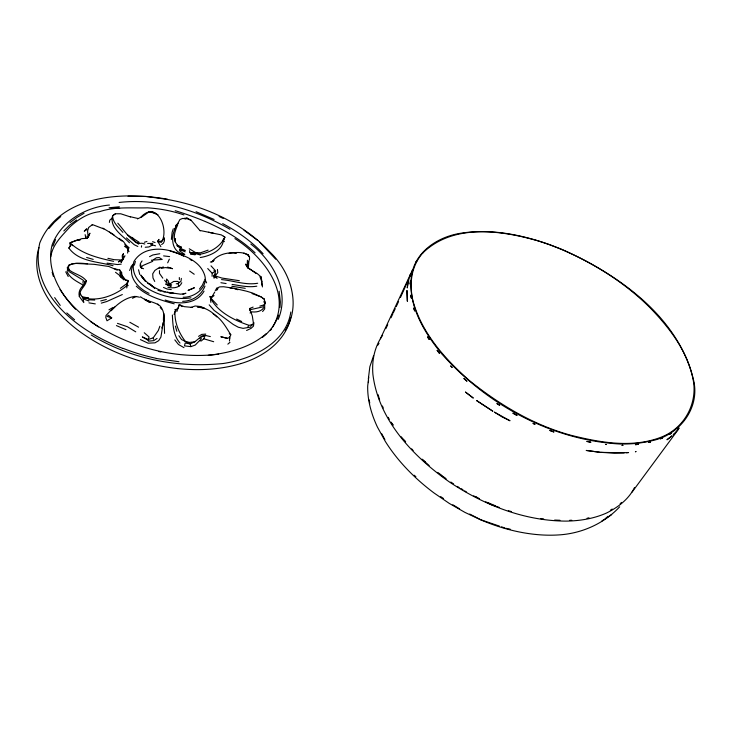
<?xml version="1.0" encoding="UTF-8"?>
<svg xmlns="http://www.w3.org/2000/svg" width="731" height="731" viewBox="0 0 731 731"><rect width="100%" height="100%" fill="white"/><g stroke="black" fill="none" stroke-linecap="round" stroke-linejoin="round"><path stroke-width="1.1" d="M159.504 270.671L159.468 273.367L162.821 278.164M126.746 287.959L127.468 283.619M171.648 284.898L166.54 282.641L166.613 278.995L168.139 280.805L169.446 284.222L168.888 285.163L165.672 283.993L168.505 285.675L171.273 286.168L168.888 285.163M163.388 320.388L163.506 316.687M212.081 276.327L212.209 273.303L207.732 268.551M213.123 313.782C221.493 318.707 225.925 327.022 230.795 334.78L229.68 337.631L229.479 341.03M216.65 289.421L216.723 288.233L219.757 286.872L223.595 286.744L234.103 288.306L246.649 291.212L252.506 292.994L261.232 296.96L264.32 299.052L265.042 303.347L264.065 301.802L265.006 301.391M279.982 307.495L280.366 302.013L279.132 291.185M171.374 239.43L172.132 232.266L173.284 228.794M185.19 251.829L179.917 249.582L181.251 247.115L177.377 245.123L175.248 241.897L175.504 238.489M87.583 263.763C81.315 263.224 74.398 262.274 68.65 265.444L67.353 268.113C72.287 274.043 81.662 274.399 86.377 280.942C85.609 285.766 80.931 288.517 79.907 293.204L83.087 298.23L83.782 302.579L79.323 296.475C78.4 292.939 79.597 289.074 82.247 286.579M127.623 253.072L127.98 248.842L126.271 245.991L128.51 248.522L127.98 248.842L124.498 246.201L128.866 247.836L128.51 248.522L123.429 241.532L119.034 238.37M223.458 240.627C221.886 251.035 209.477 256.088 200.203 257.531M262.438 286.936L261.269 277.076L257.202 273.568L248.037 268.076L245.579 264.129L247.38 267.162L256.197 273.577M140.745 217.317C156.754 199.563 169.665 229.443 161.377 242.363L157.613 241.696L158.956 239.375L157.759 241.385L160.884 246.703M214.402 276.702L216.339 276.967L214.612 274.856L217.107 278.319L214.402 276.702L215.142 273.513L214.064 278.246L213.507 275.267M368.744 377.205L367.693 386.032A142.508 87.208 31.1 0 0 377.443 427.105L385.31 441.405A142.984 87.482 31.1 0 0 434.205 493.105L449.273 503.412L464.889 512.367L480.815 519.887A139.612 85.618 31.1 0 0 528.275 533.529A142.974 87.519 31.1 0 0 558.164 534.955C581.291 533.703 603.843 523.798 619.678 506.802M140.06 266.13L140.379 263.516L142.052 260.912M368.333 379.014L369.84 366.761L373.596 355.668M163.223 322.371L160.921 337.128L158.673 340.655L154.999 342.839L148.128 343.186L140.425 339.595M181.352 278.383L180.959 281.271L178.081 283.601L176.253 283.774M253.931 322.691L253.465 326.136L251.035 328.383L246.594 330.485M247.444 260.254L247.197 264.823L248.037 268.076L246.749 265.92L249.527 259.313L249.527 257.193L248.019 254.671C242.153 251.738 235.355 252.277 229.086 253.346M109.394 222.407L109.741 220.223L112.19 218.085M141.394 247.151L141.622 245.762M200.221 230.877L190.992 220.159L186.908 218.012L183.929 218.432L186.039 218.752M290.81 312.009C286.068 343.488 251.674 359.131 223.485 363.471C177.761 368.205 130.648 359.058 91.229 335.017M79.752 294.026L79.907 293.204M249.892 310.712L249.664 308.5L253.118 307.084M248.421 267.007L248.823 261.634M176.865 311.543L179.241 304.589L184.194 306.645L192.29 307.422M50.832 256.709C52.44 244.392 62.336 235.464 70.213 226.665C78.482 219.145 88.259 212.922 99.599 211.688C114.886 206.434 131.607 208.289 147.58 207.832C159.925 208.646 172.187 210.875 183.892 214.914M38.898 247.517C28.975 281.773 54.889 313.8 81.132 332.559C109.412 352.689 143.13 364.696 177.542 368.561M123.886 279.918L119.975 276.281L123.996 279.123L128.016 280.53L127.185 285.364C115.525 295.37 97.863 302.168 82.685 297.563L88.561 298.01L82.237 296.759M67.462 270.287L67.535 268.606L69.052 271.594L82.831 279.964L85.088 282.394L84.549 284.03M121.437 261.342L121.118 262.648L125.01 255.813L122.324 257.961L123.411 259.231L118.349 261.908L121.739 260.008L114.109 259.679L107.886 258.308M250.843 326.163L252.88 324.418L253.328 322.581L252.323 316.002L249.664 308.5M69.034 265.17L68.422 267.592L69.399 270.397L67.353 268.113M122.324 257.961L123.457 253.63L122.077 255.951L123.411 259.231M80.035 294.776L79.323 296.475M148.64 340.536L142.307 336.918L148.165 339.55L148.466 341.158L153.784 340.619L157.037 338.435M132.676 265.6C127.797 277.469 138.936 288.864 149.051 293.35M134.367 265.152L135.399 261.406M290.719 317.437C285.638 341.377 263.379 356.856 241.075 363.535M410.137 274.655L409.488 276.921L410.201 275.258M205.274 335.374L202.167 335.821L194.766 341.806L190.17 343.908L185.181 343.031L184.468 345.882L190.873 346.631L195.259 345.059L199.545 340.637L201.244 341.011L203.757 338.782L205.274 335.374L210.327 336.589M250.084 309.734L262.996 306.856L265.316 303.137M174.115 314.467L175.011 311.616M161.798 328.018C164.74 320.836 165.398 311.68 159.751 305.604C153.903 301.547 146.355 301.4 140.58 296.813L139.831 297.27M151.838 212.593L152.048 211.963L154.89 212.666L152.852 212.62M278.2 319.401C290.125 291.303 273.102 261.214 250.806 244.044M223.101 241.477L224.892 237.21L223.485 236.204M159.87 326.218L158.307 330.531L153.236 337.813L148.165 339.55L149.087 337L144.245 332.742M129.634 270.507L131.26 266.276L133.28 263.964M179.917 249.582L185.372 250.486L180.447 248.412L177.13 245.744L177.377 245.123M52.934 246.045L55.538 239.613M174.855 228.84L179.899 219.583L182.567 218.441L185.957 218.797M204.187 280.951L202.469 285.053L199.444 289.11M128.016 280.53L126.646 283.738L120.359 288.325M278.602 315.152C275.45 323.897 269.903 331.673 262.502 337.329M177.779 224.691C175.495 229.945 172.872 236.305 175.248 241.897M412.476 270.013L380.376 338.773M167.682 262.822L169.354 259.158M400.478 297.426L411.279 273.513M393.351 312.749L395.252 308.683M396.202 306.654L398.569 301.574M391.012 317.747L392.885 313.745M385.858 328.658L387.722 324.719M272.782 326.921C292.619 292.967 262.95 256.38 234.925 238.617M127.587 282.504L128.126 281.435M382.642 335.273A147.013 87.967 30.8 0 0 372.901 374.354C378.512 420.298 413.17 456.455 449.483 482.021C483.904 504.966 524.255 520.938 566.05 521.112A149.142 89.182 30.8 0 0 606.529 513.025C617.969 507.415 628.788 499.172 634.526 487.522M214.75 292.062L210.455 299.399L210.893 302.36M285.181 330.631C301.547 305.32 290.673 272.014 270.324 252.405C243.469 223.494 205.804 206.243 167.326 199.444M204.963 286.132C201.354 295.251 192.436 301.181 182.64 301.346M247.937 326.794L248.403 325.989M81.973 287.475L83.59 284.715M176.591 225.925C170.268 235.464 170.606 252.506 184.769 254.507L179.397 250.605M215.225 290.755L216.723 288.233M176.445 309.377L174.947 311.863C174.554 322.572 178.949 333.089 185.446 341.514L189.667 342.41L194.766 341.806M181.809 282.714C179.725 288.115 172.68 288.489 167.892 287.265M377.826 345.142L379.014 343.268M86.797 228.547L84.257 231.206L86.934 229.552M113.058 265.737C98.018 261.534 78.902 261.862 68.869 248.065L70.222 246.027L70.039 242.783L77.057 240.015L80.465 239.759M216.659 290.371L217.984 288.443M68.869 248.065L70.624 245.57M270.415 330.467L271.667 328.749M632.032 492.155L678.066 429.801M204.05 291.176C196.283 304.663 178.245 304.736 165.197 300.021M423.432 252.113L422.838 252.88L423.569 252.186M262.593 311.543L264.695 308.902L264.668 305.32M91.832 225.376L92.453 224.6L103.884 228.949M263.809 307.614C261.36 311.57 256.261 312.32 251.985 311.89L250.093 312.987M48.922 228.565L54.332 222.315L60.755 216.559M85.088 282.394L86.377 280.942M199.901 338.517L201.427 336.817L204.534 336.159M679.355 428.055L673.205 434.844L674.667 433.593M137.602 218.989L138.04 218.514L130.31 216.723M163.223 239.476L161.469 241.394L157.759 241.385L161.487 241.431M111.276 310.702C117.572 303.73 125.613 297.608 135.162 296.338M223.193 239.448L224.189 238.434M63.825 230.959L69.564 225.194L76.563 220.022M212.767 260.793C218.395 254.342 227.505 252.213 235.775 252.88M620.116 503.805L621.542 502.416M199.545 340.637L201.555 338.691M605.487 518.635L607.872 516.333M175.486 225.705L178.218 223.174M111.121 310.154L105.977 315.536L105.803 317.492L107.009 320.781L111.697 317.894L108.453 315.253L107.146 316.404L111.697 317.894M111.843 309.515L114.721 306.965M177.505 308.555L178.364 307.797L179.241 304.589L182.037 306.6M227.844 344.155L229.945 342.355M211.734 262.255L214.119 260.291M266.102 333.765C250.166 347.6 228.821 353.046 208.289 355.303M161.642 244.556L163.497 243.112L164.365 240.983L164.356 237.904M169.446 284.222L173.64 281.481L177.523 281.398L179.232 282.321M92.453 224.6L88.634 227.496L87.574 231.014L88.204 237.429L89.922 233.198L87.245 238.297L82 238.608L70.039 242.783C81.644 253.977 98.192 258.034 113.597 261.323M69.975 222.635L76.746 217.546L84.019 213.297M214.082 295.626L211.36 297.069L210.025 296.521L212.758 296.612L210.455 296.905M130.502 216.952L120.761 213.781L115.452 213.763L112.601 215.736C109.239 227.551 122.415 235.409 129.478 242.811M153.611 259.624L156.397 257.769L159.175 257.568L162.181 259.45L151.436 260.199L152.724 261.332L142.938 265.499L140.836 267.482L141.805 268.378M212.209 273.303L215.7 270.991L211.003 265.837M610.358 510.247L612.212 509.023M159.961 267.098L154.871 270.433L152.715 273.814L152.971 277.954L154.725 281.444M601.841 521.029L611.655 514.587M115.452 213.763L112.601 215.736C112.684 222.653 118.724 227.515 122.89 232.367M198.567 336.351L201.738 334.405L205.722 334.094M152.048 211.963L148.813 211.99L142.088 216.751L138.726 218.295M108.956 309.816L113.113 307.404M155.557 245.844L152.578 244.958L148.905 246.95L145.25 247.261M119.345 270.333L119.82 270.077L121.711 272.91L121.474 276.263L121.063 272.288L121.711 272.91L119.975 271.795M122.324 294.547L106.744 301.537L101.271 303.127M149.553 256.654L152.861 254.955L159.787 253.73M68.65 265.444L71.949 263.891L76.188 263.434L94.189 264.33L108.864 266.477L117.307 270.187M264.85 304.681L259.825 306.097M132.457 298.248L136.615 296.43M208.125 250.13L200.605 252.771L190.023 252.725L189.503 250.706M210.354 262.073L213.351 260.958M174.691 309.889L177.377 308.884M191.23 307.395L195.131 305.997L200.924 306.572L204.634 308.409L197.352 306.865C204.954 307.312 211.698 311.351 216.769 316.861M651.933 440.692C678.953 435.448 699.996 408.693 693.719 380.824C678.788 316.633 618.399 274.545 561.445 249.207L549.474 244.574C521.614 234.815 491.616 228.611 462.083 233.052L462.001 233.061C439.395 236.131 415.848 250.559 411.69 274.545C407.048 303.968 423.551 331.673 441.487 353.557C486.627 404.636 551.896 440.382 620.564 444.046C631.081 444.146 641.626 443.26 651.842 440.711M159.093 268.304L163.406 266.97M144.309 242.281L146.949 241.477M182.86 294.31L185.921 293.268L180.822 294.2L167.308 292.29L173.676 293.387C160.838 292.126 148.082 285.912 140.855 275.084L145.186 280.741L141.247 276.099M250.678 327.095L243.076 328.365L238.279 327.223L233.299 324.491L214.11 310.401L209.185 304.836M240.892 363.599C220.442 369.694 198.786 370.754 177.642 368.57L177.56 368.561M586.984 518.316L588.985 517.795M100.704 300.944L106.342 299.491M252.88 324.418L249.198 325.35C234.815 320.69 215.727 311.296 210.025 296.521M227.067 338.243L221.009 336.808L227.067 338.243L229.68 337.631M161.524 268.405L165.197 267.573L168.422 268.012M183.125 297.225C195.095 297.764 209.642 286.26 204.068 273.549C198.722 259.962 182.86 254.991 170.076 250.989M257.696 283.253C245.57 285.382 233.609 280.631 221.557 279.607M109.458 205.046C85.408 207.101 60.801 221.639 52.12 244.931C45.971 268.834 59.375 292.528 75.521 309.231M190.946 297.791C170.908 301.748 127.569 288.334 133.874 261.607C144.309 244.364 168.687 247.59 183.737 256.243M256.809 286.186C248.54 287.639 240.243 285.602 232.065 284.432M121.182 264.147L117.426 264.549L107.073 263.142M218.679 354.16C173.658 359.88 127.706 346.521 90.324 321.43M119.354 206.782L109.12 207.759L119.656 208.408M77.852 239.996L79.725 239.832M626.357 452.736L628.596 452.553L614.405 453.147L600.379 452.334L624.137 452.864M147.598 243.414L152.806 243.45M119.116 202.46C157.978 198.01 196.593 209.943 229.963 229.287M128.044 196.274L146.291 196.484L166.275 199.261M559.964 520.271L554.628 520.07M569.732 520.271L571.797 520.271M88.753 299.792L94.756 300.048M67.289 267.455L67.992 267.519M190.553 254.278L195.058 254.69L192.536 252.743L200.285 254.991M540.62 518.626L543.663 518.946M208.518 232.23L221.319 234.889L224.892 237.21C220.333 246.786 210.309 252.524 200.102 254.205L195.835 252.734L189.265 248.796M178.985 361.726L156.343 358.519M163.598 255.896L169.61 256.608M171.273 289.595L167.225 289.056L163.516 287.457M245.232 288.334L231.8 286.269M88.944 302.862L95.304 303.886M167.518 199.225C122.863 191.339 59.96 194.373 39.757 242.966C28.354 295.086 80.538 332.486 123.155 348.532M220.908 282.714L226.098 283.555M229.881 287.95L232.75 288.425M152.889 212.785L157.933 214.695M239.357 280.704L221.813 278.036L215.069 275.879L217.801 272.636L217.427 269.437M163.104 291.669L165.105 292.025M505.697 528.275L510.147 529.153M136.094 296.53L138.899 297.088M148.813 211.99L150.833 212.392M158.526 351.474L160.738 351.922M233.646 252.551L236.561 253.182M150.696 244.529L152.578 244.958M200.285 230.53L213.479 233.244M213.671 341.724L203.757 338.782M114.484 268.716L119.82 270.077M167.317 267.299L172.525 268.697L167.892 267.171M174.225 303.831C160.811 300.213 146.529 296.037 136.286 286.177M234.761 288.864L237.94 289.732M144.793 244.026L141.997 243.231L138.789 243.505C129.524 239.649 124.252 230.356 117.773 223.174M86.633 257.467L93.23 259.404M508.328 510.686L511.289 511.554M175.221 210.674C204.068 219.62 232.86 231.809 255.101 252.844M188.068 219.227L190.992 220.159M252.031 293.56L261.232 296.96M177.13 245.744L181.251 247.115M157.923 290.244L161.103 291.313M499.282 507.415L491.744 504.865L485.713 501.804M117.49 323.358L127.368 326.711L135.756 331.837M499.465 526.137L480.76 519.741L469.677 514.039M501.539 526.85L504.655 527.919M152.624 241.669L155.082 242.564M262.429 298.349L264.32 299.052L264.43 300.724M145.487 299.664L149.691 302.223L144.647 299.143M83.252 298.86L88.871 301.017M495.298 505.77L487.385 502.435M196.063 211.707L214.101 219.464M190.023 252.725L195.058 254.69M116.412 325.597L125.942 329.672M144.637 299.655L150.467 302.177L145.57 299.957M143.559 268.761L140.836 267.482L140.928 265.006M473.661 495.874L479.408 498.633M219.108 216.467L223.174 218.414M236.643 319.063L241.687 321.512M137.812 246.484L134.276 244.748L126.445 237.886M243.907 253.081L247.955 255.119M475.653 496.714L477.663 497.729M459.598 508.849L452.836 504.783M127.66 234.934L139.109 242.226L138.671 244.09L135.007 241.76L132.43 237.465M145.442 299.966L149.691 302.223M222.699 223.631C237.593 231.489 251.628 241.367 263.114 253.748M129.835 322.28L138.561 327.177M83.398 285.318C77.331 281.508 69.5 278.347 66.95 271.137M183.956 347.636L178.455 344.475L174.81 339.888M457.25 486.417L459.15 487.513M461.051 488.61L462.951 489.706M102.843 228.127L113.908 234.797M147.507 282.998L150.805 285.072M109.458 232.083L121.976 241.02M444.932 478.019L437.787 472.409M464.715 490.903L466.597 492.127M190.06 259.414L191.842 260.592M440.674 496.614L443.479 498.496M450.844 482.04L453.585 483.913M244.035 230.274L257.86 240.536M442.429 476.256L446.175 478.832M98.438 326.931C83.709 316.697 69.628 304.845 60.024 289.485M189.658 271.055L194.218 274.253M229.26 333.656L230.795 334.78M120.825 274.417L122.241 275.486M115.525 272.307L120.907 276.373L119.765 272.809M70.121 243.697L72.634 245.643M439.834 474.264L441.487 475.607M429.134 465.583L422.216 459.306M421.997 459.26L425.506 462.184M124.937 244.501L128.866 247.836L125.988 245.378M414.139 475.205L415.875 476.685M66.804 312.923L74.562 319.767M217.235 304.973L210.217 297.435M259.532 241.998L275.688 259.185M223.065 240.28L224.39 241.65M404.097 440.236L405.65 441.889L401.2 436.772M411.644 448.834L413.134 450.561M213.927 270.698L215.453 272.462M122.04 275.77L125.924 280.594L122.022 275.706L121.063 272.288M164.639 280.275L166.54 282.641M160.217 307.449L161.505 309.112M142.243 277.277L145.25 281.179M179.981 343.077C173.274 335.492 172.808 324.674 172.379 315.024M126.765 284.003L127.98 285.675L127.45 284.642M391.076 422.152L393.031 424.866M54.661 297.608L60.234 305.412M384.862 439.523L381.591 433.574M178.876 335.748L181.544 339.531L190.17 343.908L190.873 346.631M391.779 423.386L393.031 425.168M264.065 301.802L265.042 303.347M248.019 254.671L249.527 257.193M127.687 249.18L129.021 251.555M157.777 303.968L158.271 304.891M65.735 271.831L68.221 276.528M388.252 417.328L389.267 419.338M204.89 279.352L206.617 282.86M261.844 281.554L259.98 276.766M178.812 286.488L178.081 283.601M382.441 406.025L383.245 408.044M127.98 248.842L128.492 250.386M52.139 272.188L53.336 276.318M378.137 394.703L379.636 400.186M175.394 326.09L176.82 331.289M138.534 269.766L139.785 274.5M153.236 337.813L153.592 339.275M86.952 236.195L87.382 238.288M186.908 218.012L187.09 218.916M85.143 234.624L85.819 238.059M229.415 336.881L229.772 338.846M82.868 281.682L83.197 283.527M163.881 313.626L164.576 333.382M163.726 237.794L163.908 239.731M261.396 279.534L261.899 285.163M179.305 277.524L179.406 279.681M261.269 277.076L261.305 278.283M156.361 358.373A129.031 79.597 15.5 0 1 123.237 348.404M369.758 403.037A137.748 84.449 31 0 1 369.173 399.903M368.378 382.624A137.748 84.449 31 0 1 368.579 380.586M693.692 382.907C696.552 405.988 683.092 428.567 661.454 437.074C632.479 448.386 600.553 442.62 571.313 435.374C533.639 425.15 499.511 404.782 469.275 380.44C444.823 358.83 421.833 333.181 412.988 301.017A158.837 84.887 29.9 0 1 422.737 253.027C452.964 223.64 499.967 230.119 536.956 240.536A159.248 85.353 29.8 0 1 608.85 274.573A155.073 82.868 29.8 0 1 649.713 307.385C670.08 328.447 689.196 353.146 693.692 382.907M406.966 290.609L407.35 301.126L406.966 290.609M410.484 281.033L410.164 284.03L410.484 281.033M407.834 282.751L407.268 287.923L408.72 279.626L407.834 282.751M412.074 271.42L411.763 273.293L412.723 269.913L412.074 271.42M416.569 260.985L415.838 262.703L416.853 260.629L416.569 260.985M678.304 427.9L677.518 428.567L678.304 427.9M671.917 435.95L667.092 439.687L671.917 435.95M671.14 433.328L669.587 434.287L671.14 433.328M662.606 437.842L660.486 438.81L662.606 437.842M194.254 287.831L188.205 290.335L194.254 287.831M650.261 442.164L648.79 442.465L650.261 442.164M635.924 451.612L635.44 451.703L635.924 451.612M638.254 444.347L635.422 444.658L638.254 444.347M622.876 445.334L622.072 445.343L622.876 445.334M606.282 444.503L605.697 444.421L606.282 444.503M599.923 452.279L586.326 450.451L599.923 452.279M590.758 442.191L586.993 441.451L590.758 442.191M553.824 431.948L549.95 430.495L553.824 431.948M534.891 424.236L533.137 423.477L534.891 424.236M509.854 420.7L502.142 416.944L494.366 412.101L509.854 420.7M516.908 415.372L513.025 413.198L516.908 415.372M492.758 411.151L476.658 400.606L492.758 411.151M499.62 405.239L497.025 403.603L499.62 405.239M473.149 397.966L465.528 392.118L473.149 397.966M150.138 284.313L149.407 283.756L154.707 288.233L150.138 284.313M466.862 381.098L463.993 378.576L466.862 381.098M452.096 367.309L450.771 366.012L452.096 367.309M439.386 353.219L437.175 350.387L439.386 353.219M429.161 339.376L427.571 336.982L429.161 339.376M414.632 310.839L413.783 308.162L414.632 310.839M411.279 297.974L410.785 295.297L411.279 297.974"/></g></svg>
